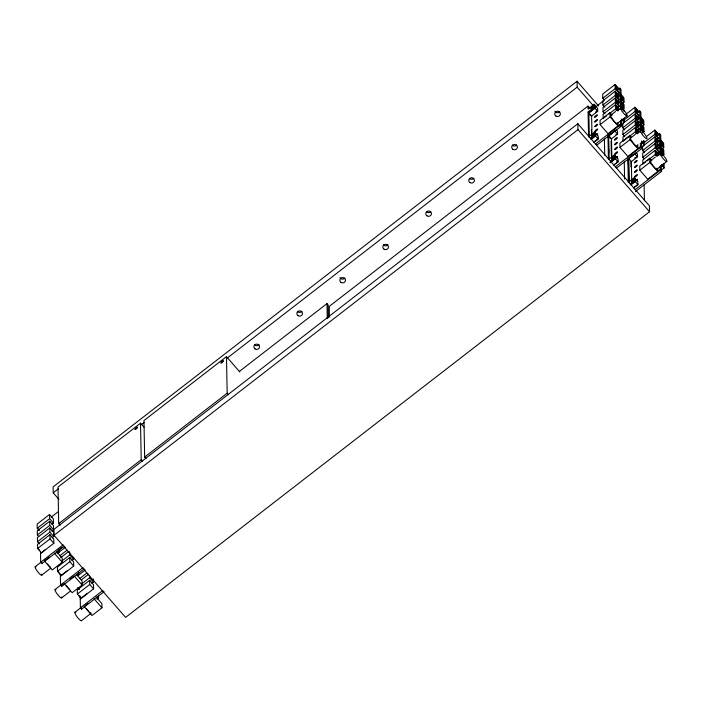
<?xml version="1.0" encoding="UTF-8"?>
<svg xmlns="http://www.w3.org/2000/svg" width="702" height="702" viewBox="0 0 702 702"><rect width="100%" height="100%" fill="white"/><g stroke="black" fill="none" stroke-linecap="round" stroke-linejoin="round"><path stroke-width="1.05" d="M598.63 106.028L577.035 81.248L53.106 486.907L53.22 492.822L58.942 499.394M144.05 427.237L140.523 423.201L58.003 487.091L58.705 523.613L60.118 525.228M239.856 372.007L226.474 356.651L143.954 420.551L144.656 457.072L146.06 458.687M53.22 492.822L58.415 488.803M141.55 424.429L144.147 422.42M227.281 358.055L577.149 87.162L577.035 81.248M51.799 524.324L53.449 523.043L53.37 518.875L49.535 514.478L37.162 524.061L37.241 528.229L39.154 530.431M51.255 517.084L58.187 511.714M239.408 371.411L326.983 303.606L328.106 304.896L328.352 317.76M37.241 528.229L49.614 518.646L49.535 514.478M51.93 531.072L53.58 529.791L53.501 525.614L49.666 521.217L37.294 530.8L37.373 534.977L38.645 536.442M617.383 90.453L618.927 88.882L615.092 84.486L602.72 94.068L602.799 98.245L604.071 99.71M588.829 109.073L588.68 106.888L587.978 106.081L329.238 306.405L329.449 317.155M37.373 534.977L49.745 525.394L49.666 521.217M591.997 135.644L591.619 116.014L597.665 111.337L594.945 108.213L594.787 105.116L594.076 104.308L588.03 108.986L587.978 106.081M602.799 98.245L615.171 88.663L615.092 84.486M615.478 88.926L617.032 87.724L617.742 88.908L617.032 87.724M615.487 89.294L617.032 88.101M615.496 89.786L617.04 88.584L617.76 89.768L617.04 88.584M52.062 537.82L53.712 536.539L53.624 532.362L49.798 527.965L37.417 537.548L37.496 541.725L39.417 543.918M593.883 142.409L598.201 139.066L595.48 135.942L595.314 132.845L594.612 132.037L588.566 136.715L588.092 111.969L594.138 107.283L594.076 104.308M617.514 97.201L619.05 95.63L615.224 91.234L602.842 100.816L602.921 104.984L604.843 107.187M595.594 106.95L604.264 100.237M617.269 90.163L619.866 88.154L620.998 89.444L621.367 108.74M589.355 136.618L588.794 112.776L594.84 108.099L594.138 107.283M594.945 108.213L588.548 113.25L591.189 116.269M58.705 523.613L141.225 459.722L140.523 423.201M144.656 457.072L227.176 393.181L226.474 356.651M37.496 541.725L49.877 532.142L49.798 527.965M577.851 123.727L53.922 529.387L54.036 535.301L125.597 617.409L649.534 211.75L649.42 205.844L577.851 123.727L577.965 129.642L649.534 211.75M602.921 104.984L615.303 95.402L615.224 91.234M615.61 95.674L617.155 94.472L617.865 95.656L617.155 94.472M617.356 94.331L618.997 92.682L615.873 89.093L615.803 85.67L618.927 89.251M615.619 96.042L617.163 94.849M615.628 96.525L617.172 95.332L617.883 96.507L617.172 95.332M40.514 553.597L53.835 543.287L53.756 539.11L49.93 534.713L37.548 544.296L37.627 548.473L41.462 552.869L45.323 549.499M615.636 96.902L617.181 95.7M615.645 97.385L617.19 96.192L617.9 97.367L617.19 96.192M617.646 103.949L619.182 102.378L615.347 97.982L602.974 107.564L603.053 111.732L604.975 113.935M617.4 96.902L619.998 94.893M54.036 535.301L577.965 129.642M37.627 548.473L50.009 538.89L49.93 534.713M603.053 111.732L615.435 102.15L615.347 97.982M615.742 102.413L617.286 101.22L617.997 102.404L617.286 101.22M617.479 101.079L619.129 99.43L615.996 95.841L615.935 92.41L619.059 95.998M615.751 102.79L617.295 101.588M615.759 103.273L617.304 102.08L618.014 103.255L617.304 102.08M621.7 98.71L623.253 97.508L620.752 94.638M615.759 103.65L617.312 102.448M619.313 109.117L615.478 104.721L603.106 114.303L603.185 118.48L606.484 115.927M619.182 102.378L620.129 101.641M612.162 115.163L610.012 112.697L600.034 120.419L600.122 124.587L608.011 133.643L620.559 123.929M622.376 103.396L624.025 102.115L623.946 97.947L620.752 94.279M608.959 114.005L615.557 108.898L615.478 104.721M615.873 109.161L617.418 107.968L618.129 109.143L617.418 107.968M617.611 107.827L619.252 106.177L616.128 102.589L616.066 99.157L619.19 102.746M615.873 109.538L617.427 108.336M615.882 110.021L617.435 108.819L618.146 110.003L617.435 108.819M621.832 105.449L623.376 104.256L620.875 101.386M611.486 114.663L615.61 111.469M600.122 124.587L610.091 116.874L610.012 112.697M64.356 546.103L41.813 563.557L40.681 562.258L63.224 544.805M35.205 566.698L40.918 562.276M49.359 557.028L44.375 560.889L52.264 569.936L62.232 562.223L62.153 558.046L56.414 551.465M58.757 549.745L62.057 547.191M590.347 138.355L594.673 135.012L594.612 132.037M591.058 139.171L595.375 135.828L594.673 135.012M591.163 139.286L595.48 135.942M57.976 552.957L65.409 547.209M57.213 553.624L58.863 552.351L58.801 549.218M625.877 114.303L634.959 107.274L638.785 111.671L637.249 113.241M617.269 123.517L627.07 115.935M59.705 555.852L67.138 550.105M623.481 120.393L635.038 111.451L634.959 107.274M635.345 111.715L636.889 110.521L637.6 111.697L636.889 110.521M635.354 112.092L636.898 110.89M635.363 112.574L636.907 111.372L637.618 112.557L636.907 111.372M60.583 557.783L68.831 551.395M635.371 112.943L636.916 111.75M595.428 144.068L620.568 124.596L620.489 120.305M637.381 119.989L638.917 118.419L635.082 114.022L622.709 123.605L622.788 127.782L624.701 129.975M621.937 124.272L624.42 122.359L624.332 118.182M619.787 126.378L623.262 123.692M637.995 112.285L639.733 110.942L640.865 112.232L641.207 130.458M609.222 159.407L608.66 135.565L614.706 130.888M596.551 145.358L621.7 125.886L621.577 119.454M41.751 575.122L50.737 568.164M62.311 560.679L69.744 554.931L69.682 551.798M622.788 127.782L635.17 118.199L635.082 114.022M637.311 116.672L638.864 115.479L635.731 111.89L635.67 108.459L638.794 112.048M635.477 118.462L637.021 117.26L637.732 118.445L637.021 117.26M637.214 117.129L638.864 115.479M635.486 118.831L637.03 117.638M635.494 119.322L637.039 118.12L637.749 119.305L637.039 118.12M60.381 576.386L73.701 566.075L73.622 561.898L69.788 557.502L57.415 567.084L57.494 571.261L61.328 575.658L58.187 571.7M635.494 119.691L637.047 118.498M611.846 157.406L611.486 138.812L617.532 134.126L617.47 131.142L616.11 129.589M636.732 127.334L639.048 125.167L635.213 120.77L622.841 130.353L622.92 134.53L624.833 136.723M637.267 119.7L639.864 117.69M57.494 571.261L69.867 561.679L69.788 557.502M71.92 560.608L73.57 559.327L73.534 557.239M622.92 134.53L635.292 124.947L635.213 120.77M637.442 123.42L638.987 122.218L635.863 118.629L635.793 115.207L638.925 118.796M635.6 125.21L637.153 124.008L637.864 125.193L637.153 124.008M637.346 123.868L638.987 122.218M635.608 125.579L637.162 124.386M635.617 126.062L637.17 124.868L637.881 126.053L637.17 124.868M641.567 121.499L643.111 120.296L640.61 117.427M635.345 127.518L622.964 137.101L623.051 141.269L635.424 131.686L635.345 127.518L639.18 131.915M637.398 126.439L639.996 124.43M61.32 575.289L67.506 570.498M631.309 137.136L629.869 135.486L619.901 143.208L619.98 147.385L627.869 156.432L640.417 146.718M642.242 126.184L643.892 124.912L643.813 120.735L640.619 117.076M637.574 130.168L639.118 128.966L635.994 125.377L635.924 121.946L639.057 125.535M635.731 131.958L637.284 130.756L637.986 131.564L636.442 133.134M637.477 130.616L639.118 128.966M635.74 132.327L637.284 130.756M635.749 132.81L637.293 131.616L638.013 132.792L637.293 131.616M640.926 128.843L643.243 127.044L640.742 124.175M635.758 133.187L637.302 131.985M631.352 137.452L635.477 134.257M619.98 147.385L629.948 139.663L629.869 135.486M642.374 132.932L644.024 131.66L643.945 127.483L640.75 123.815M613.741 165.198L618.058 161.855L615.347 158.74L615.18 155.633L614.478 154.826L608.432 159.503L607.976 135.837M84.214 568.892L61.671 586.346L60.547 585.056L83.09 567.593M55.072 589.496L60.784 585.064M62.522 585.012L64.242 583.678L72.13 592.734L82.099 585.012L82.02 580.835L76.281 574.254M70.051 579.176L73.377 576.605M610.213 161.153L614.531 157.81L614.478 154.826M610.056 162.627L615.233 158.617L614.531 157.81M610.161 162.75L615.347 158.74M77.843 575.745L85.267 569.998M646.568 136.46L654.817 130.072L658.651 134.468L656.335 136.636M79.572 578.641L86.995 572.893M644.173 142.55L654.896 134.24L654.817 130.072M655.212 134.503L656.756 133.31L657.467 134.494L656.756 133.31M655.212 134.881L656.765 133.678M655.229 135.363L656.774 134.17L657.484 135.346L656.774 134.17M81.274 579.94L88.698 574.192M655.229 135.74L656.782 134.538M615.285 166.857L640.435 147.385L640.347 143.103M657.239 142.778L658.783 141.207L654.948 136.811L642.576 146.393L642.655 150.57L644.568 152.773M640.979 147.701L644.278 145.147L644.199 140.97M656.993 135.749L659.599 133.731L660.722 135.021L661.091 154.317M632.844 155.01L628.527 158.354L628.974 182.029M629.089 182.204L628.632 158.476L634.678 153.799L637.39 156.915L631.344 161.6L631.703 180.195M616.417 168.147L641.558 148.684L641.435 142.252M61.618 597.911L70.604 590.961M82.178 583.476L89.602 577.72L89.566 575.64M642.655 150.57L655.027 140.988L654.948 136.811M657.177 139.461L658.722 138.268L655.598 134.679L655.528 131.248L658.66 134.837M655.335 141.251L656.888 140.058L657.59 140.865L656.045 142.436M657.081 139.917L658.722 138.268M655.343 141.629L656.888 140.058M655.352 142.111L656.905 140.909L657.616 142.094L656.905 140.909M80.247 599.183L93.568 588.864L93.489 584.696L89.654 580.3L77.273 589.882L77.36 594.05L81.186 598.446L79.308 595.928M657.37 149.526L658.915 147.955L655.08 143.559L642.699 153.141L642.786 157.318L644.059 158.784M657.133 142.488L659.731 140.479M77.36 594.05L89.733 584.468L89.654 580.3M91.786 583.397L93.436 582.125L93.375 578.992M642.786 157.318L655.159 147.736L655.08 143.559M657.309 146.209L658.853 145.016L655.729 141.427L655.659 137.996L658.792 141.585M655.466 147.999L657.011 146.806L657.73 147.982L657.011 146.806M657.212 146.665L658.853 145.016M655.475 148.368L657.019 147.174M661.433 144.287L662.978 143.094L660.477 140.225M659.038 154.703L655.212 150.307L642.83 159.889L642.909 164.066L645.384 162.144M657.256 149.236L659.854 147.227M81.178 598.078L87.373 593.287M651.886 160.749L649.736 158.275L639.768 165.997L639.847 170.174L647.735 179.221L660.284 169.507M662.109 148.982L663.759 147.701L663.68 143.524L660.485 139.865M647.033 160.872L655.291 154.484L655.212 150.307M655.598 154.747L657.142 153.545L657.853 154.73L657.142 153.545M657.344 153.405L658.985 151.755L655.852 148.166L655.791 144.744L658.915 148.333M655.607 155.116L657.151 153.922M655.615 155.598L657.16 154.405L657.871 155.59L657.16 154.405M661.565 151.035L663.109 149.833L661.231 147.683M651.21 160.249L655.335 157.055M639.847 170.174L649.815 162.452L649.736 158.275M662.232 155.721L663.881 154.449L663.802 150.272L659.977 145.876M630.782 184.749L635.099 181.406L635.047 178.422L634.336 177.615L628.29 182.301L627.842 158.626M104.08 591.681L81.537 609.134L80.405 607.844L102.957 590.391M74.93 612.284L81.467 607.23M84.933 605.826L88.259 603.255M630.08 183.942L634.397 180.598L634.336 177.615M630.887 184.872L635.205 181.528L635.152 178.545L637.872 181.669L637.925 184.644L633.608 187.987M96.937 599.21L98.587 597.928L98.552 595.84M656.993 169.103L666.795 161.513M635.152 189.645L660.292 170.182L660.213 165.891M660.845 170.498L664.145 167.936L664.066 163.768M635.415 191.611L661.424 171.472L661.302 165.04M81.485 620.708L91.278 613.118M96.148 597.042L101.878 603.623L101.965 607.8L91.988 615.522L84.1 606.467M615.171 88.663L619.006 93.059M635.038 111.451L638.864 115.848M654.896 134.24L658.73 138.636M620.814 98.069L623.315 100.939L623.253 97.508M640.68 120.858L643.181 123.727L643.111 120.296M660.538 143.647L663.048 146.516L662.978 143.094M620.831 98.456L624.025 102.115M640.698 121.244L643.892 124.912M659.924 143.305L663.759 147.701M656.896 140.426L657.598 141.234M620.884 101.027L624.078 104.695L624.157 108.863L620.963 105.203M615.303 95.402L619.138 99.798M635.17 118.199L638.995 122.596M655.027 140.988L658.862 145.384M620.945 104.817L623.446 107.687L623.376 104.256M640.812 127.606L643.313 130.475L643.243 127.044M660.67 150.395L663.171 153.264L663.109 149.833M640.829 127.992L644.024 131.66M660.687 150.781L663.881 154.449M621.016 107.775L624.21 111.434M660.74 153.352L662.653 155.554M660.731 153.712L661.986 155.151M615.435 102.15L619.261 106.546M635.292 124.947L639.127 129.344M655.159 147.736L658.994 152.132M619.322 109.494L616.189 105.905L616.259 109.336L617.506 110.767M639.18 132.283L636.056 128.694L636.126 132.125M659.046 155.072L655.922 151.483L655.984 154.914L657.239 156.353M637.284 131.125L637.995 131.941M638.021 133.283L637.319 132.845M618.164 110.863L617.453 109.679M615.557 108.898L616.839 110.363M635.424 131.686L637.337 133.889M655.291 154.484L656.563 155.949M641.637 141.102L642.339 141.532M621.832 119.024L623.701 121.174L623.657 118.603M641.689 141.813L643.567 143.971L643.506 140.54M661.556 164.601L663.434 166.76L663.364 163.329M621.858 119.428L624.42 122.359M641.725 142.216L644.278 145.147M661.591 165.005L664.145 167.936M620.568 124.596L621.7 125.886M640.435 147.385L641.558 148.684M660.292 170.182L661.424 171.472M610.091 116.874L617.979 125.921L617.918 122.789M629.948 139.663L637.846 148.71L637.758 144.542M649.815 162.452L657.704 171.507L657.642 168.375M594.892 105.239L597.613 108.354L597.665 111.337M635.977 152.378L637.337 153.94L637.39 156.915M577.149 87.162L593.611 106.055M617.532 134.126L614.812 131.011L608.415 136.039L610.389 138.303M588.785 107.011L590.145 108.573M588.092 111.969L588.794 112.776M588.899 112.899L591.619 116.014M607.958 134.758L608.66 135.565M608.766 135.688L611.486 138.812M628.632 158.476L631.344 161.6M595.419 132.968L598.139 136.083L598.201 139.066M615.285 155.756L618.006 158.871L618.058 161.855M634.397 180.598L635.099 181.406M635.205 181.528L637.925 184.644M227.176 393.181L228.58 394.796M141.225 459.722L142.638 461.337M49.614 518.646L53.449 523.043M49.745 525.394L53.58 529.791M49.877 532.142L53.712 536.539M69.744 554.931L73.57 559.327M89.602 577.72L93.436 582.125M50.009 538.89L53.835 543.287M69.867 561.679L73.701 566.075M89.733 584.468L93.568 588.864M57.582 550.886L58.863 552.351M77.448 573.674L78.729 575.14L78.668 572.007M97.315 596.463L98.587 597.928M37.934 528.667L39.189 530.107M54.344 553.167L62.232 562.223M74.21 575.956L82.099 585.012M94.068 598.753L101.965 607.8M77.922 587.741L79.177 589.18M77.869 588.039L79.142 589.504M38.329 548.903L39.575 550.342M634.898 186.355L634.941 186.442A1.773 0.465 -41.1 0 0 635.301 186.434M595.164 140.769L595.217 140.856A1.773 0.465 -41.1 0 0 597.516 139.347M659.599 133.731L659.985 154.098M644.129 184.67L644.436 200.781M639.733 110.942L640.127 131.309M630.914 161.855L631.01 166.944M628.281 158.827L628.395 164.935M624.262 161.881L624.596 179.063M619.866 88.154L620.243 107.441M611.091 141.093L611.284 151.281M611.284 151.43L611.363 155.59M608.652 148.412L608.731 152.571M604.396 139.084L604.712 155.203M591.444 129.686L591.54 134.881M588.969 134.968L589.004 137.048M326.983 303.606L327.272 318.611M81.52 608.467L81.537 609.134M80.186 596.051L80.405 607.844M61.662 585.67L61.671 586.346M60.337 574.333L60.547 585.056M41.795 562.881L41.813 563.557M40.479 551.544L40.681 562.258M90.418 612.916A5.335 1.106 52.3 0 1 89.724 612.398M88.917 611.644A5.335 1.106 52.3 0 1 86.346 608.52M81.59 620.375A5.335 1.106 52.3 0 1 76.948 616.663A5.335 1.106 52.3 0 1 75.79 612.486M50.693 567.33A5.335 1.106 52.3 0 1 47.438 564.048M41.734 574.192A5.335 1.106 52.3 0 1 37.636 571.639A5.335 1.106 52.3 0 1 36.065 566.9M69.867 589.61A5.335 1.106 52.3 0 1 66.479 585.722M61.6 596.99A5.335 1.106 52.3 0 1 57.503 594.427A5.335 1.106 52.3 0 1 55.932 589.698M635.301 157.608A1.781 0.465 -41.1 0 1 634.968 157.81M634.16 181.353A1.781 0.465 -41.1 0 1 633.467 181.967M632.125 182.239A1.781 0.465 -41.1 0 1 632.265 181.993M632.476 181.695A1.781 0.465 -41.1 0 1 634.424 180.195M637.039 155.677A1.773 0.465 -41.1 0 1 637.047 155.993M635.38 157.713A1.773 0.465 -41.1 0 1 635.047 157.906M637.635 184.196A1.773 0.465 -41.1 0 1 635.591 186.311M636.161 179.931A1.773 0.465 -41.1 0 1 637.53 179.396A1.773 0.465 -41.1 0 1 636.538 180.826M656.975 168.173A5.335 1.106 52.3 0 1 652.878 165.619A5.335 1.106 52.3 0 1 651.307 160.881M617.497 160.477A1.781 0.465 -41.1 0 1 617.514 161.074M617.014 161.679A1.781 0.465 -41.1 0 1 616.681 161.995M614.276 157.529A1.781 0.465 -41.1 0 1 614.575 158.248M613.96 158.88A1.781 0.465 -41.1 0 1 613.25 159.433M612.618 158.906A1.781 0.465 -41.1 0 1 613.943 157.722M612.293 159.082A1.781 0.465 -41.1 0 1 614.171 157.406A1.781 0.465 -41.1 0 1 614.689 157.836M613.504 159.056A1.781 0.465 -41.1 0 1 613.144 159.31M616.224 134.372A1.773 0.465 -41.1 0 1 615.865 134.661M617.365 161.302A1.773 0.465 -41.1 0 1 617.242 162.294A1.773 0.465 -41.1 0 1 615.215 163.689M615.944 157.441A1.773 0.465 -41.1 0 1 617.637 156.555A1.773 0.465 -41.1 0 1 616.681 158.038M637.118 145.384A5.335 1.106 52.3 0 1 633.45 143.366A5.335 1.106 52.3 0 1 630.914 137.846M597.104 109.96A1.781 0.465 -41.1 0 1 597.112 110.556M596.612 111.162A1.781 0.465 -41.1 0 1 596.288 111.478M593.567 108.354A1.781 0.465 -41.1 0 1 592.857 108.907M592.216 108.389A1.781 0.465 -41.1 0 1 593.541 107.204M593.874 107.011A1.781 0.465 -41.1 0 1 594.164 106.879M597.779 137.724A1.781 0.465 -41.1 0 1 597.779 138.031M596.814 139.207A1.781 0.465 -41.1 0 1 596.463 139.505M592.4 136.662A1.781 0.465 -41.1 0 1 592.751 136.118M593.032 135.802A1.781 0.465 -41.1 0 1 593.365 135.486M593.716 135.188A1.781 0.465 -41.1 0 1 594.41 134.74M592.295 136.539A1.781 0.465 -41.1 0 1 594.304 134.617M593.102 108.529A1.781 0.465 -41.1 0 1 592.751 108.784M591.9 108.556A1.781 0.465 -41.1 0 1 594.278 106.713M596.954 110.109A1.773 0.465 -41.1 0 1 596.972 110.951M596.691 111.267A1.773 0.465 -41.1 0 1 596.358 111.583M596.007 111.872A1.773 0.465 -41.1 0 1 595.647 112.127M597.718 138.461A1.773 0.465 -41.1 0 1 597.735 139.057M596.437 134.354A1.773 0.465 -41.1 0 1 597.806 133.819A1.773 0.465 -41.1 0 1 596.814 135.249M617.374 123.192A5.335 1.106 52.3 0 1 612.732 119.48A5.335 1.106 52.3 0 1 611.582 115.303M559.748 111.679A2.826 2.659 -1.1 0 1 554.887 111.232M516.777 144.954A2.826 2.659 -1.1 0 1 512.302 145.095M473.806 178.22A2.826 2.659 -1.1 0 1 469.331 178.369M430.826 211.495A2.826 2.659 -1.1 0 1 426.351 211.644M387.855 244.77A2.826 2.659 -1.1 0 1 383.38 244.919M344.884 278.045A2.826 2.659 -1.1 0 1 340.014 277.597M301.904 311.319A2.826 2.659 -1.1 0 1 297.429 311.46M258.933 344.585A2.826 2.659 -1.1 0 1 254.457 344.735M617.769 90.251L617.058 89.444L617.769 90.251M637.627 113.04L636.925 112.232L637.627 113.04M657.493 135.828L656.791 135.021L657.493 135.828M622.051 96.788L621.349 95.981L622.051 96.788M641.918 119.577L641.207 118.77L641.918 119.577M661.775 142.374L661.073 141.567L661.775 142.374M622.069 97.648L621.367 96.841L622.069 97.648M641.935 120.437L641.224 119.63L641.935 120.437M661.793 143.226L661.091 142.418L661.793 143.226M622.086 98.508L621.384 97.692L622.086 98.508M641.953 121.297L641.242 120.49L641.953 121.297M661.811 144.085L661.108 143.278L661.811 144.085M637.758 119.788L637.056 118.98L637.758 119.788M657.625 142.576L656.914 141.769L657.625 142.576M622.183 103.536L621.481 102.729L622.183 103.536M642.049 126.325L641.338 125.518L642.049 126.325M661.907 149.122L661.205 148.306L661.907 149.122M622.2 104.396L621.489 103.589L622.2 104.396M642.058 127.185L641.356 126.378L642.058 127.185M661.925 149.974L661.223 149.166L661.925 149.974M622.218 105.247L621.507 104.44L622.218 105.247M642.076 128.045L641.374 127.237L642.076 128.045M661.942 150.833L661.24 150.026L661.942 150.833M657.739 148.464L657.028 147.657L657.739 148.464M618.023 103.738L617.321 102.931L618.023 103.738M637.89 126.535L637.188 125.728L637.89 126.535M657.748 149.324L657.046 148.517L657.748 149.324M634.485 162.759L634.441 162.689A1.773 0.465 -41.1 0 1 636.381 160.609A1.773 0.465 -41.1 0 1 636.705 161.363A1.773 0.465 -41.1 0 1 634.485 162.776L634.485 162.759M634.573 167.488L634.529 167.418A1.773 0.465 -41.1 0 1 636.468 165.339A1.773 0.465 -41.1 0 1 636.793 166.102A1.773 0.465 -41.1 0 1 634.582 167.506L634.582 167.506M634.661 172.227L634.617 172.122A1.773 0.465 -41.1 0 1 636.565 170.077A1.773 0.465 -41.1 0 1 636.881 170.832A1.773 0.465 -41.1 0 1 634.669 172.244L634.669 172.244M614.619 139.97L614.575 139.9A1.773 0.465 -41.1 0 1 616.514 137.811A1.773 0.465 -41.1 0 1 616.839 138.575A1.773 0.465 -41.1 0 1 614.627 139.988L614.627 139.988M634.757 176.957L634.713 176.86A1.773 0.465 -41.1 0 1 636.653 174.807A1.773 0.465 -41.1 0 1 636.977 175.57A1.773 0.465 -41.1 0 1 634.757 176.974L634.757 176.974M614.706 144.7L614.662 144.603A1.773 0.465 -41.1 0 1 616.61 142.55A1.773 0.465 -41.1 0 1 616.926 143.313A1.773 0.465 -41.1 0 1 614.715 144.717L614.715 144.717M614.803 149.429L614.759 149.333A1.773 0.465 -41.1 0 1 616.698 147.28A1.773 0.465 -41.1 0 1 617.023 148.043A1.773 0.465 -41.1 0 1 614.803 149.447L614.803 149.429M594.752 117.173L594.708 117.076A1.773 0.465 -41.1 0 1 596.656 115.023A1.773 0.465 -41.1 0 1 596.972 115.786A1.773 0.465 -41.1 0 1 594.761 117.19L594.761 117.19M614.891 154.168L614.847 154.098A1.773 0.465 -41.1 0 1 616.786 152.018A1.773 0.465 -41.1 0 1 617.111 152.773A1.773 0.465 -41.1 0 1 614.899 154.186L614.899 154.186M594.848 121.911L594.805 121.841A1.773 0.465 -41.1 0 1 596.744 119.761A1.773 0.465 -41.1 0 1 597.069 120.516A1.773 0.465 -41.1 0 1 594.848 121.929L594.805 121.841M594.936 126.641L594.892 126.571A1.773 0.465 -41.1 0 1 596.832 124.491A1.773 0.465 -41.1 0 1 597.156 125.254A1.773 0.465 -41.1 0 1 594.945 126.658L594.945 126.658M595.024 131.379L594.989 131.309A1.773 0.465 -41.1 0 1 596.928 129.221A1.773 0.465 -41.1 0 1 597.244 129.984A1.773 0.465 -41.1 0 1 595.033 131.397L595.033 131.397M221.534 362.89A1.764 0.465 -41.1 0 0 223.578 360.793A1.764 0.465 -41.1 0 0 221.516 361.863A1.764 0.465 -41.1 0 0 221.534 362.89M135.591 429.44A1.764 0.465 -41.1 0 0 137.627 427.342A1.764 0.465 -41.1 0 0 135.574 428.413A1.764 0.465 -41.1 0 0 135.591 429.44M631.976 181.485A1.781 0.465 -41.1 0 0 634.02 179.37A1.781 0.465 -41.1 0 0 631.949 180.458A1.781 0.465 -41.1 0 0 631.976 181.485M660.608 154.844A5.335 1.106 52.3 0 0 666.461 161.557A5.335 1.106 52.3 0 0 663.487 155.519A5.335 1.106 52.3 0 0 660.608 154.844M612.109 158.696A1.781 0.465 -41.1 0 0 614.162 156.581A1.781 0.465 -41.1 0 0 612.091 157.66A1.781 0.465 -41.1 0 0 612.109 158.696M640.742 132.046A5.335 1.106 52.3 0 0 646.603 138.768A5.335 1.106 52.3 0 0 643.62 132.722A5.335 1.106 52.3 0 0 640.742 132.046M592.242 135.907A1.781 0.465 -41.1 0 0 594.296 133.792A1.781 0.465 -41.1 0 0 592.225 134.872A1.781 0.465 -41.1 0 0 592.242 135.907M591.707 108.178A1.781 0.465 -41.1 0 0 593.76 106.063A1.781 0.465 -41.1 0 0 591.689 107.143A1.781 0.465 -41.1 0 0 591.707 108.178M620.884 109.258A5.335 1.106 52.3 0 0 626.737 115.979A5.335 1.106 52.3 0 0 623.753 109.933A5.335 1.106 52.3 0 0 620.884 109.258M555.887 116.023A2.826 2.659 -1.1 0 0 560.336 114.119A2.826 2.659 -1.1 0 0 556.37 111.442A2.826 2.659 -1.1 0 0 555.887 116.023M512.908 149.298A2.826 2.659 -1.1 0 0 517.365 147.394A2.826 2.659 -1.1 0 0 513.39 144.717A2.826 2.659 -1.1 0 0 512.908 149.298M469.936 182.573A2.826 2.659 -1.1 0 0 474.394 180.668A2.826 2.659 -1.1 0 0 470.419 177.992A2.826 2.659 -1.1 0 0 469.936 182.573M426.965 215.847A2.826 2.659 -1.1 0 0 431.414 213.934A2.826 2.659 -1.1 0 0 427.448 211.258A2.826 2.659 -1.1 0 0 426.965 215.847M383.985 249.122A2.826 2.659 -1.1 0 0 388.443 247.209A2.826 2.659 -1.1 0 0 384.468 244.533A2.826 2.659 -1.1 0 0 383.985 249.122M341.014 282.388A2.826 2.659 -1.1 0 0 345.472 280.484A2.826 2.659 -1.1 0 0 341.497 277.808A2.826 2.659 -1.1 0 0 341.014 282.388M298.043 315.663A2.826 2.659 -1.1 0 0 302.492 313.759A2.826 2.659 -1.1 0 0 298.525 311.083A2.826 2.659 -1.1 0 0 298.043 315.663M255.063 348.938A2.826 2.659 -1.1 0 0 259.521 347.034A2.826 2.659 -1.1 0 0 255.546 344.357A2.826 2.659 -1.1 0 0 255.063 348.938"/></g></svg>
